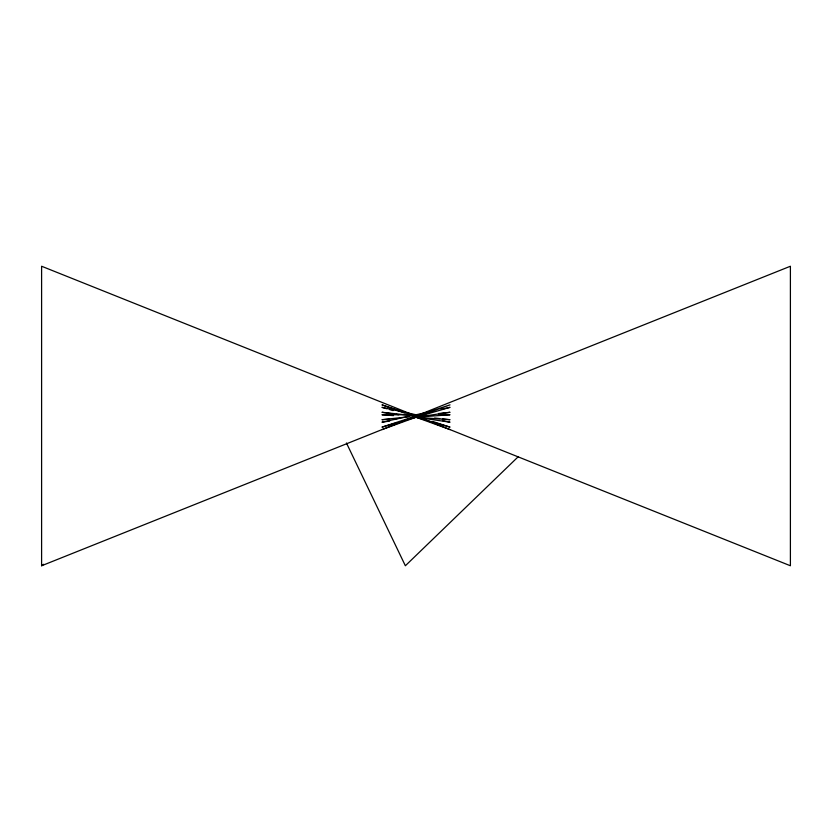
<?xml version="1.0" encoding="UTF-8"?>
<svg xmlns="http://www.w3.org/2000/svg" width="832" height="832" viewBox="0 0 832 832"><rect width="100%" height="100%" fill="white"/><g stroke="black" fill="none" stroke-linecap="round" stroke-linejoin="round"><path stroke-width="1.25" d="M518.107 456.841L405.361 565.76L346.434 442.978M413.015 414.804L41.6 266.24L41.6 565.76L43.732 564.273M41.6 565.76L790.4 266.24L790.4 565.76L433.316 422.926M381.961 429.614L450.039 404.862L381.961 427.138L396.812 422.822M406.713 419.942L450.039 407.337L441.21 409.261M428.605 412.017L381.961 422.188L389.667 421.065M412.786 417.706L450.039 412.287L438.474 413.546M408.938 416.77L381.961 419.713L389.667 419.151M393.526 418.87L397.374 418.59M412.786 417.466L450.039 414.762L438.474 414.762M416.645 414.762L381.961 414.762L393.526 415.605M415.355 417.196L450.039 419.713L442.333 418.87M412.786 415.646L381.961 412.287L393.526 413.972M434.626 418.028L439.764 418.59M396.094 414.346L398.663 414.721M416.645 417.331L450.039 422.188L442.468 420.534M416 414.762L381.961 407.337L386.911 408.772M389.386 409.5L393.099 410.582M416.624 417.414L450.039 427.138L433.014 421.574M412.35 414.804L381.961 404.862L405.059 413.254M416 417.238L450.039 429.614M424.954 419.578L430.924 421.97"/></g></svg>
